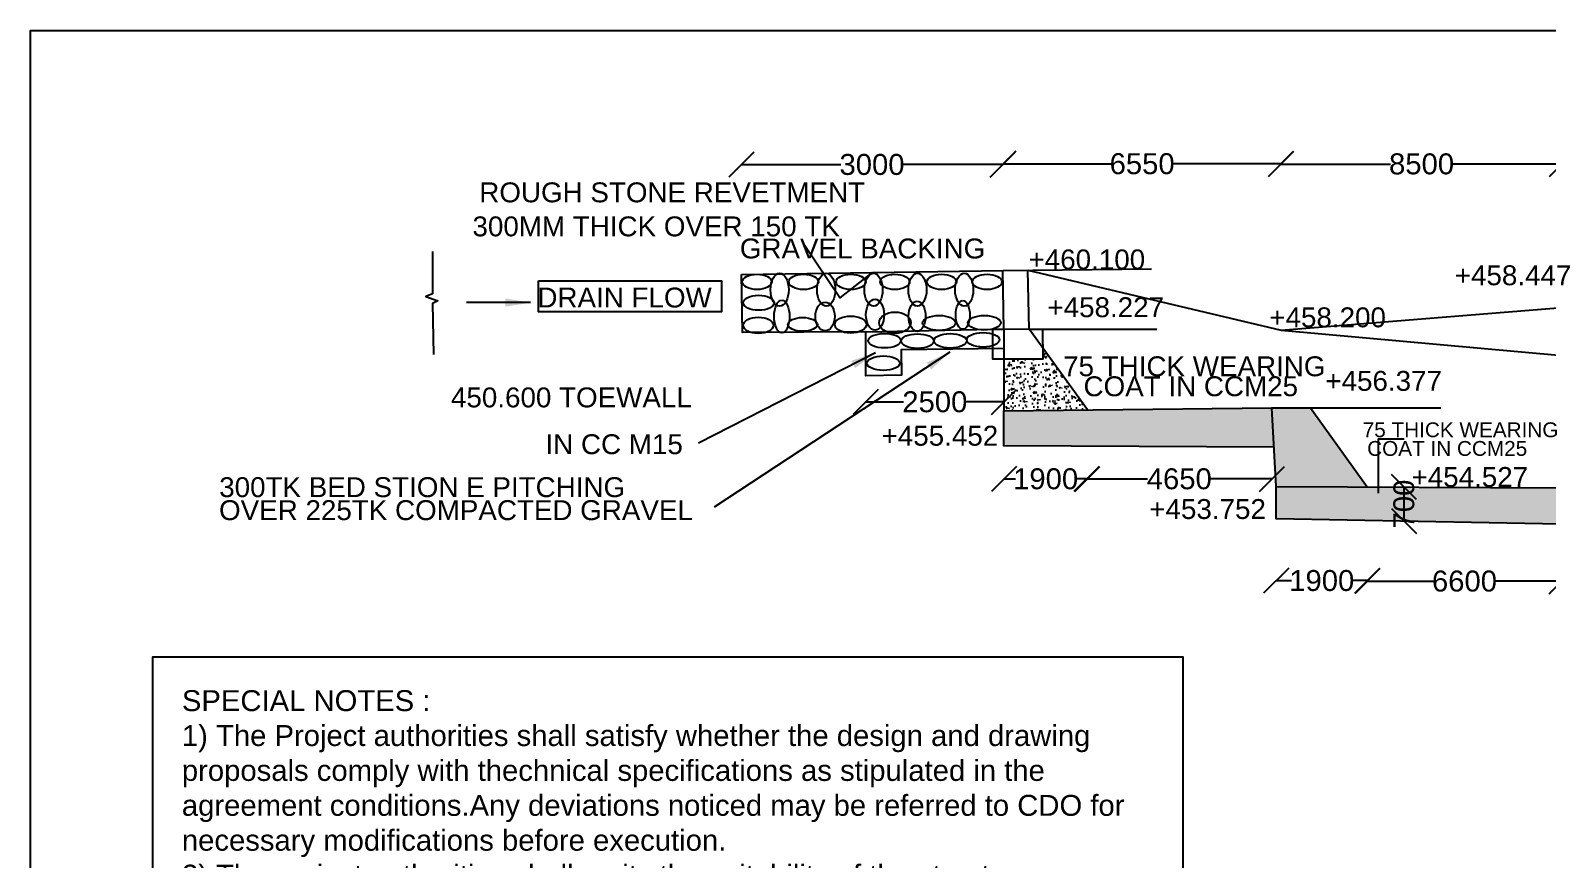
# Model space of a CAD drawing. Header units: millimetres. Extents: x 5124 to 3169670, y 2311 to 45686297.
# Drawn here: x 3005188 to 3041433, y 45666491 to 45686297 of the extents above; entities that cross this region are included whole.
import ezdxf

# ---------------------------------------------------------------- set-up
doc = ezdxf.new("R2010")
doc.units = ezdxf.units.MM
doc.header["$MEASUREMENT"] = 0
doc.layers.add('DIMENSION', color=7, linetype='Continuous')
doc.styles.get("Standard").update_dxf_attribs({"font": 'arial.ttf', "height": 500})
doc.dimstyles.get("Standard").update_dxf_attribs({"dimtxt": 500, "dimasz": 600, "dimexe": 0.18, "dimexo": 0.0625, "dimgap": 0.09, "dimtad": 0, "dimdec": 0, "dimzin": 0, "dimdsep": 46, "dimtxsty": 'Standard', "dimblk": 'OBLIQUE', "dimcen": 0.09, "dimse1": 1, "dimse2": 1, "dimadec": 0, "dimazin": 0, "dimtfac": 1, "dimtdec": 0, "dimtofl": 0, "dimtmove": 0, "dimatfit": 3, "dimfxl": 1, "dimtolj": 1, "dimtzin": 0, "dimarcsym": 0})
pattern_1 = [(50, (0, 0), (358.6300913, -31.3760675), [37.5, -412.5]), (355, (0, 0), (-69.3756668, 376.0960669), [30, -330]), (100.4514, (29.9, -2.6), (289.2546909, 344.719771), [31.870095, -350.571056]), (46.1842, (0, 100), (533.6205243, -82.759507), [56.25, -618.75]), (96.6356, (44.47, 93.1), (467.331353, 487.0589355), [47.805144, -525.8565]), (351.1842, (0, 100), (467.3309726, 487.0593005), [45, -495]), (21, (50, 75), (298.453526, -201.3094453), [37.5, -412.5]), (326, (50, 75), (121.657666, 362.5750225), [30, -330]), (71.4514, (74.87, 58.22), (420.1113143, 161.2652484), [31.870095, -350.571056]), (37.5, (0, 0), (6.07992766, 166.4469269), [0, -326, 0, -335, 0, -331.25]), (7.5, (0, 0), (131.5347687, 197.20585594), [0, -191, 0, -318.5, 0, -126.25]), (327.5, (-111.5, 0), (266.9112181, -11.27743587), [0, -125, 0, -390, 0, -517.5]), (317.5, (-161.5, 0), (291.5930847, 50.0524912), [0, -162.5, 0, -259, 0, -367.5])]

# ---------------------------------------------------------------- blocks, each defined once
blk = doc.blocks.new('_Oblique')
at = {"color": 0, "linetype": 'ByBlock', "lineweight": -2}
blk.add_line((-0.5, -0.5), (0.5, 0.5), dxfattribs=at)
blk = doc.blocks.new('*D119')
at = {"layer": 'Defpoints', "color": 0, "transparency": 16777216}
for p in [(3037125, 45675392), (3041766, 45675370), (3041766, 45673141)]:
    blk.add_point(p, dxfattribs=at)
at = {"layer": 'DIMENSION', "color": 0, "lineweight": -2, "transparency": 16777216}
for p, q in [((3037125, 45673141), (3038698, 45673141)), ((3041766, 45673141), (3040193, 45673141))]:
    blk.add_line(p, q, dxfattribs=at)
at = {"layer": 'DIMENSION', "color": 0, "lineweight": -2, "transparency": 16777216, "xscale": 600, "yscale": 600, "zscale": 600, "rotation": 180}
blk.add_blockref('_Oblique', (3037125, 45673141), dxfattribs=at)
at = {"layer": 'DIMENSION', "color": 0, "lineweight": -2, "transparency": 16777216, "xscale": 600, "yscale": 600, "zscale": 600}
blk.add_blockref('_Oblique', (3041766, 45673141), dxfattribs=at)
at = {"layer": 'DIMENSION', "color": 0, "transparency": 16777216, "insert": (3039446, 45673141), "char_height": 500, "attachment_point": 5}
blk.add_mtext('\\A1;6600', dxfattribs=at)
blk = doc.blocks.new('*D120')
at = {"layer": 'Defpoints', "color": 0, "transparency": 16777216}
for p in [(3034949, 45675402), (3037125, 45675392), (3034949, 45673154)]:
    blk.add_point(p, dxfattribs=at)
at = {"layer": 'DIMENSION', "color": 0, "lineweight": -2, "transparency": 16777216}
for p, q in [((3034949, 45673154), (3035315, 45673154)), ((3037125, 45673154), (3036760, 45673154))]:
    blk.add_line(p, q, dxfattribs=at)
at = {"layer": 'DIMENSION', "color": 0, "lineweight": -2, "transparency": 16777216, "xscale": 600, "yscale": 600, "zscale": 600, "rotation": 180}
blk.add_blockref('_Oblique', (3034949, 45673154), dxfattribs=at)
at = {"layer": 'DIMENSION', "color": 0, "lineweight": -2, "transparency": 16777216, "xscale": 600, "yscale": 600, "zscale": 600}
blk.add_blockref('_Oblique', (3037125, 45673154), dxfattribs=at)
at = {"layer": 'DIMENSION', "color": 0, "transparency": 16777216, "insert": (3036037, 45673154), "char_height": 500, "attachment_point": 5}
blk.add_mtext('\\A1;1900', dxfattribs=at)
blk = doc.blocks.new('*D121')
at = {"layer": 'Defpoints', "color": 0, "transparency": 16777216}
for p in [(3028444, 45677213), (3030438, 45677236), (3030438, 45675584)]:
    blk.add_point(p, dxfattribs=at)
at = {"layer": 'DIMENSION', "color": 0, "lineweight": -2, "transparency": 16777216}
for p, q in [((3028444, 45675584), (3028719, 45675584)), ((3030438, 45675584), (3030163, 45675584))]:
    blk.add_line(p, q, dxfattribs=at)
at = {"layer": 'DIMENSION', "color": 0, "lineweight": -2, "transparency": 16777216, "xscale": 600, "yscale": 600, "zscale": 600, "rotation": 180}
blk.add_blockref('_Oblique', (3028444, 45675584), dxfattribs=at)
at = {"layer": 'DIMENSION', "color": 0, "lineweight": -2, "transparency": 16777216, "xscale": 600, "yscale": 600, "zscale": 600}
blk.add_blockref('_Oblique', (3030438, 45675584), dxfattribs=at)
at = {"layer": 'DIMENSION', "color": 0, "transparency": 16777216, "insert": (3029441, 45675584), "char_height": 500, "attachment_point": 5}
blk.add_mtext('\\A1;1900', dxfattribs=at)
blk = doc.blocks.new('*D122')
at = {"layer": 'Defpoints', "color": 0, "transparency": 16777216}
for p in [(3030417, 45677236), (3034848, 45677285), (3034848, 45675584)]:
    blk.add_point(p, dxfattribs=at)
at = {"layer": 'DIMENSION', "color": 0, "lineweight": -2, "transparency": 16777216}
for p, q in [((3030417, 45675584), (3031877, 45675584)), ((3034848, 45675584), (3033388, 45675584))]:
    blk.add_line(p, q, dxfattribs=at)
at = {"layer": 'DIMENSION', "color": 0, "lineweight": -2, "transparency": 16777216, "xscale": 600, "yscale": 600, "zscale": 600, "rotation": 180}
blk.add_blockref('_Oblique', (3030417, 45675584), dxfattribs=at)
at = {"layer": 'DIMENSION', "color": 0, "lineweight": -2, "transparency": 16777216, "xscale": 600, "yscale": 600, "zscale": 600}
blk.add_blockref('_Oblique', (3034848, 45675584), dxfattribs=at)
at = {"layer": 'DIMENSION', "color": 0, "transparency": 16777216, "insert": (3032633, 45675584), "char_height": 500, "attachment_point": 5}
blk.add_mtext('\\A1;4650', dxfattribs=at)
blk = doc.blocks.new('*D123')
at = {"layer": 'Defpoints', "color": 0, "transparency": 16777216}
for p in [(3037758, 45675389), (3037550, 45674580), (3038000, 45674580)]:
    blk.add_point(p, dxfattribs=at)
at = {"layer": 'DIMENSION', "color": 0, "lineweight": -2, "transparency": 16777216}
blk.add_line((3038000, 45675389), (3038000, 45674580), dxfattribs=at)
at = {"layer": 'DIMENSION', "color": 0, "lineweight": -2, "transparency": 16777216, "xscale": 600, "yscale": 600, "zscale": 600}
for p, rotation in [((3038000, 45675389), 90), ((3038000, 45674580), 270)]:
    blk.add_blockref('_Oblique', p, dxfattribs=dict(at, rotation=rotation))
at = {"layer": 'DIMENSION', "color": 0, "transparency": 16777216, "insert": (3038000, 45674984), "char_height": 500, "attachment_point": 5, "rotation": 90}
blk.add_mtext('\\A1;700', dxfattribs=at)
blk = doc.blocks.new('*D124')
at = {"layer": 'Defpoints', "color": 0, "transparency": 16777216}
for p in [(3025144, 45678048), (3028445, 45678045), (3028445, 45677423)]:
    blk.add_point(p, dxfattribs=at)
at = {"layer": 'DIMENSION', "color": 0, "lineweight": -2, "transparency": 16777216}
for p, q in [((3025144, 45677423), (3026044, 45677423)), ((3028445, 45677423), (3027544, 45677423))]:
    blk.add_line(p, q, dxfattribs=at)
at = {"layer": 'DIMENSION', "color": 0, "lineweight": -2, "transparency": 16777216, "xscale": 600, "yscale": 600, "zscale": 600, "rotation": 180}
blk.add_blockref('_Oblique', (3025144, 45677423), dxfattribs=at)
at = {"layer": 'DIMENSION', "color": 0, "lineweight": -2, "transparency": 16777216, "xscale": 600, "yscale": 600, "zscale": 600}
blk.add_blockref('_Oblique', (3028445, 45677423), dxfattribs=at)
at = {"layer": 'DIMENSION', "color": 0, "transparency": 16777216, "insert": (3026794, 45677423), "char_height": 500, "attachment_point": 5}
blk.add_mtext('\\A1;2500', dxfattribs=at)
blk = doc.blocks.new('*D129')
at = {"layer": 'Defpoints', "color": 0, "transparency": 16777216}
for p in [(3028415, 45683091), (3022172, 45680464), (3028415, 45680594)]:
    blk.add_point(p, dxfattribs=at)
at = {"layer": 'DIMENSION', "color": 0, "lineweight": -2, "transparency": 16777216}
for p, q in [((3022172, 45683091), (3024548, 45683091)), ((3028415, 45683091), (3026040, 45683091))]:
    blk.add_line(p, q, dxfattribs=at)
at = {"layer": 'DIMENSION', "color": 0, "lineweight": -2, "transparency": 16777216, "xscale": 600, "yscale": 600, "zscale": 600, "rotation": 180}
blk.add_blockref('_Oblique', (3022172, 45683091), dxfattribs=at)
at = {"layer": 'DIMENSION', "color": 0, "lineweight": -2, "transparency": 16777216, "xscale": 600, "yscale": 600, "zscale": 600}
blk.add_blockref('_Oblique', (3028415, 45683091), dxfattribs=at)
at = {"layer": 'DIMENSION', "color": 0, "transparency": 16777216, "insert": (3025294, 45683091), "char_height": 500, "attachment_point": 5}
blk.add_mtext('\\A1;3000', dxfattribs=at)
blk = doc.blocks.new('*D130')
at = {"layer": 'Defpoints', "color": 0, "transparency": 16777216}
for p in [(3035064, 45683109), (3028428, 45680559), (3035064, 45679136)]:
    blk.add_point(p, dxfattribs=at)
at = {"layer": 'DIMENSION', "color": 0, "lineweight": -2, "transparency": 16777216}
for p, q in [((3028428, 45683109), (3030999, 45683109)), ((3035064, 45683109), (3032493, 45683109))]:
    blk.add_line(p, q, dxfattribs=at)
at = {"layer": 'DIMENSION', "color": 0, "lineweight": -2, "transparency": 16777216, "xscale": 600, "yscale": 600, "zscale": 600, "rotation": 180}
blk.add_blockref('_Oblique', (3028428, 45683109), dxfattribs=at)
at = {"layer": 'DIMENSION', "color": 0, "lineweight": -2, "transparency": 16777216, "xscale": 600, "yscale": 600, "zscale": 600}
blk.add_blockref('_Oblique', (3035064, 45683109), dxfattribs=at)
at = {"layer": 'DIMENSION', "color": 0, "transparency": 16777216, "insert": (3031746, 45683109), "char_height": 500, "attachment_point": 5}
blk.add_mtext('\\A1;6550', dxfattribs=at)
blk = doc.blocks.new('*D131')
at = {"layer": 'Defpoints', "color": 0, "transparency": 16777216}
for p in [(3041779, 45683105), (3041779, 45679677), (3035064, 45679136)]:
    blk.add_point(p, dxfattribs=at)
at = {"layer": 'DIMENSION', "color": 0, "lineweight": -2, "transparency": 16777216}
for p, q in [((3035064, 45683105), (3037675, 45683105)), ((3041779, 45683105), (3039168, 45683105))]:
    blk.add_line(p, q, dxfattribs=at)
at = {"layer": 'DIMENSION', "color": 0, "lineweight": -2, "transparency": 16777216, "xscale": 600, "yscale": 600, "zscale": 600, "rotation": 180}
blk.add_blockref('_Oblique', (3035064, 45683105), dxfattribs=at)
at = {"layer": 'DIMENSION', "color": 0, "lineweight": -2, "transparency": 16777216, "xscale": 600, "yscale": 600, "zscale": 600}
blk.add_blockref('_Oblique', (3041779, 45683105), dxfattribs=at)
at = {"layer": 'DIMENSION', "color": 0, "transparency": 16777216, "insert": (3038421, 45683105), "char_height": 500, "attachment_point": 5}
blk.add_mtext('\\A1;8500', dxfattribs=at)

msp = doc.modelspace()

# ---------------------------------------------------------------- hatches: boundary and pattern name
at = {"layer": 'DIMENSION'}
h = msp.add_hatch(dxfattribs=at)
h.set_pattern_fill('AR-CONC', color=256, scale=50, style=0)
h.set_pattern_definition(pattern_1)
h.paths.add_polyline_path([(3029370.9, 45678710.6), (3029374.8, 45678440.2), (3028444.9, 45678440.2), (3028443.9, 45677213.5), (3030437.8, 45677235.8)])
h = msp.add_hatch(dxfattribs=at)
h.set_pattern_fill('AR-CONC', color=256, scale=50, style=0)
h.set_pattern_definition(pattern_1)
h.paths.add_polyline_path([(3034848, 45677285.1), (3028443.9, 45677213.5), (3028443.9, 45676376.5), (3034898.6, 45676343.6)])
h.paths.add_polyline_path([(3035765.5, 45677285.1), (3034848, 45677285.1), (3034949.3, 45675402.1), (3037125.3, 45675391.7)])
h.paths.add_polyline_path([(3041767.9, 45675369.5), (3034949.3, 45675402.1), (3034949.3, 45674627.4), (3041735.3, 45674504.2)])
h.paths.add_polyline_path([(3100117.5, 45675118.8), (3100117.5, 45675475.5), (3100089.4, 45675475.7), (3041767.9, 45675369.5), (3041751.6, 45674936.9)])
h.paths.add_polyline_path([(3100117.5, 45677213.3), (3041770.9, 45677058.1), (3041769.4, 45676559.5), (3100117.5, 45676754)])
h.paths.add_polyline_path([(3109524.8, 45674963.7), (3109822.7, 45674963.7), (3109920.8, 45675422.9), (3100117.5, 45675475.5), (3100117.5, 45675118.8), (3100117.5, 45674662.4), (3109524.8, 45674580.4)])
h.paths.add_polyline_path([(3100955, 45674385), (3100955, 45675738.7), (3101715.6, 45675738.7), (3101715.6, 45674385)], flags=9)
h.paths.add_polyline_path([(3107101.8, 45673946.8), (3110289.9, 45673946.8), (3110289.9, 45674712.7), (3107101.8, 45674712.7)], flags=9)

# ---------------------------------------------------------------- linework, layer by layer
at = {"layer": 'Defpoints'}
for points in [[(3014798.1, 45681017.1), (3014798.1, 45680007.7), (3014635.7, 45679940.2), (3014922, 45679836.4), (3014795, 45679776.4), (3014817.8, 45678554.9)], [(3025300.3, 45680511.7), (3024521.5, 45679906.7), (3023675.3, 45681174.5)], [(3022172.4, 45680464), (3028428.2, 45680559.4), (3031966.1, 45680602.6)], [(3025130.3, 45679099.6), (3025130.3, 45679099.6), (3022199.6, 45679082.1), (3022172.4, 45680464)], [(3029044.6, 45679161.7), (3028445.4, 45679149.2), (3028416.1, 45680559.2)], [(3029015.4, 45680566.6), (3035063.6, 45679135.7), (3041781.9, 45678532.2), (3045146.5, 45678532.2)], [(3029044.6, 45679161.7), (3029015.4, 45680566.6)], [(3035063.6, 45679135.7), (3041779, 45679677.4), (3042221, 45679810), (3042997.9, 45677061.4), (3042705.1, 45677060.6), (3042330.4, 45678532.2), (3042334.3, 45677059.6)], [(3028445.1, 45678697.9), (3028445.1, 45678697.9), (3025990, 45678667), (3025997.7, 45678058.7), (3025143.5, 45678047.9), (3025143.5, 45679099.9), (3028177.7, 45679161.7)], [(3029364.5, 45679161.7), (3029374.8, 45678440.2), (3028177.7, 45678440.2), (3028177.7, 45679161.7), (3028445.4, 45679161.5)], [(3028445.4, 45679149.2), (3028443.9, 45677213.5)], [(3030437.8, 45677235.8), (3029044.6, 45679161.7), (3032099.1, 45679161.7)], [(3034898.6, 45676343.6), (3028443.9, 45676376.5), (3028443.9, 45677213.5), (3034848, 45677285.1)], [(3034949.3, 45675402.1), (3034848, 45677285.1), (3038878.3, 45677285.1)], [(3035765.5, 45677285.1), (3037125.3, 45675391.7)], [(3041767.9, 45675369.5), (3041735.3, 45674504.2), (3034949.3, 45674627.4), (3034949.3, 45675402.1), (3041767.9, 45675369.5)]]:
    msp.add_lwpolyline(points, dxfattribs=at)
msp.add_lwpolyline([(3032719.9, 45659360.8), (3008114.5, 45659360.8), (3008114.5, 45671336.1), (3032719.9, 45671336.1)], close=True, dxfattribs=at)
at = {"layer": 'DIMENSION'}
for points in [[(3169513.7, 45570797.3), (3005188.4, 45570797.3), (3005188.4, 45686297.1), (3169513.7, 45686297.1)], [(3017327.2, 45680318.8), (3021695.8, 45680318.8), (3021695.8, 45679575.1), (3017327.2, 45679575.1)]]:
    msp.add_lwpolyline(points, close=True, dxfattribs=at)
msp.add_lwpolyline([(3037393.4, 45675243.6), (3037393.4, 45676539.5), (3038002.8, 45676539.5)], dxfattribs=at)
for centre, major_axis, ratio in [((3022546.6, 45680289.3), (-353.1, 0), 0.5142585), ((3023086.3, 45680102.9), (0, 393.1), 0.5512597), ((3023659.2, 45680289.3), (-353.1, 0), 0.5142585), ((3024198.9, 45680102.9), (0, 393.1), 0.5512597), ((3024790, 45680289.3), (-353.1, 0), 0.5142585), ((3025329.6, 45680102.9), (0, 393.1), 0.5512597), ((3025839.3, 45680289.3), (-353.1, 0), 0.5142585), ((3026379, 45680102.9), (0, 393.1), 0.5512597), ((3026956.4, 45680289.3), (-353.1, 0), 0.5142585), ((3027496, 45680102.9), (0, 393.1), 0.5512597), ((3028041.9, 45680289.3), (-353.1, 0), 0.5142585), ((3022587.2, 45679790.8), (-367.9, 0), 0.488117), ((3023139.1, 45679462.6), (0, 389.5), 0.4718855), ((3024172.6, 45679464.8), (0, 343.5), 0.6688157), ((3025366.4, 45679503.8), (0, 369.8), 0.5858085), ((3026371.7, 45679469.5), (0, 361), 0.5636171), ((3027462.2, 45679500.1), (0, 343.5), 0.490395), ((3022578.5, 45679252.5), (-359.1, 0), 0.5366566), ((3023636.2, 45679274.4), (-352.6, 0), 0.4657465), ((3024781.8, 45679269.7), (-378.8, 0), 0.5375698), ((3025841, 45679313.7), (-376.7, 0), 0.6743868), ((3026895.1, 45679309.7), (-392, 0), 0.4525636), ((3027976.8, 45679314.1), (-392, 0), 0.4413323), ((3025592.5, 45678885.5), (-392, 0), 0.4413323), ((3026380, 45678875.2), (-392, 0), 0.4413323), ((3027162.8, 45678882.2), (-392, 0), 0.4413323), ((3027946.9, 45678906.3), (-392, 0), 0.4413323), ((3025565.7, 45678347.5), (-392, 0), 0.4413323)]:
    msp.add_ellipse(centre, major_axis=major_axis, ratio=ratio, dxfattribs=at)

# ---------------------------------------------------------------- texts
at = {"layer": 'Defpoints'}
for s, height, p in [('ROUGH STONE REVETMENT', 475, (3015912.4, 45682190.5)), ('300MM THICK OVER 150 TK', 475, (3015749.7, 45681377.8)), ('GRAVEL BACKING', 475, (3022136.1, 45680849.5)), ('+460.100', 475, (3029032.3, 45680589)), ('+458.447', 475, (3039214.4, 45680209.4)), ('DRAIN FLOW', 475, (3017300.7, 45679678.5)), ('+458.227', 475, (3029483.5, 45679447.2)), ('+458.200', 475, (3034784.1, 45679205.3)), ('75 THICK WEARING', 475, (3029858.8, 45678036.2)), ('COAT IN CCM25', 475, (3030346.2, 45677559)), ('+456.377', 475, (3036122.5, 45677688.3)), ('450.600 TOEWALL', 475, (3015236, 45677292.9)), ('+455.452', 475, (3025522.6, 45676377.4)), ('75 THICK WEARING', 354.412, (3037014.6, 45676580.2)), ('IN CC M15', 475, (3017493.6, 45676175.4)), ('COAT IN CCM25', 354.412, (3037121.4, 45676134.7)), ('+454.527', 475, (3038181, 45675392.2)), ('300TK BED STION E PITCHING', 475, (3009699.8, 45675149.2)), ('OVER 225TK COMPACTED GRAVEL', 475, (3009695.8, 45674600.3)), ('+453.752', 475, (3031916.9, 45674627.4))]:
    msp.add_text(s, height=height, dxfattribs=at).set_placement(p)
at = {"layer": 'DIMENSION', "insert": (3008808, 45670538.5), "char_height": 500, "width": 23224.561, "attachment_point": 1}
msp.add_mtext('SPECIAL NOTES :\\P1) The Project authorities shall satisfy whether the design and drawing proposals comply with thechnical specifications as stipulated in the agreement conditions.Any deviations noticed may be referred to CDO for necessary modifications before execution.\\P2) The project authorities shall verity the suitability of the structure as per hydraulic particulars and satisfy themeselves about the suitability of the structures .\\P3) The field authorities shall ensure the safe bearing capacity of soil at foundation level before execution of work by conducting plate load test.', dxfattribs=at)

# ---------------------------------------------------------------- dimensions: what is measured, and where the dimension line sits
at = {"layer": 'DIMENSION'}
for base, p1, p2, text, picture, middle in [((3028415.4, 45683090.8), (3022172.4, 45680464), (3028415.4, 45680593.9), '3000', '*D129', (3025293.9, 45683090.8)), ((3035063.6, 45683109), (3028428.2, 45680559.4), (3035063.6, 45679135.7), '6550', '*D130', (3031745.9, 45683109)), ((3041779, 45683105.2), (3035063.6, 45679135.7), (3041779, 45679677.4), '8500', '*D131', (3038421.3, 45683105.2)), ((3028444.6, 45677423.3), (3025143.5, 45678047.9), (3028444.6, 45678045.3), '2500', '*D124', (3026794.1, 45677423.3)), ((3030437.8, 45675583.7), (3028443.9, 45677213.5), (3030437.8, 45677235.8), '1900', '*D121', (3029440.8, 45675583.7)), ((3034848, 45675583.7), (3030417.1, 45677235.6), (3034848, 45677285.1), '4650', '*D122', (3032632.6, 45675583.7)), ((3034949.3, 45673154.3), (3037125.3, 45675391.7), (3034949.3, 45675402.1), '1900', '*D120', (3036037.3, 45673154.3)), ((3041765.7, 45673141.1), (3037125.3, 45675391.7), (3041765.7, 45675369.5), '6600', '*D119', (3039445.5, 45673141.1))]:
    dim = msp.add_linear_dim(base=base, p1=p1, p2=p2, text=text, dimstyle='Standard', dxfattribs=at)
    dim.commit()
    dim.dimension.update_dxf_attribs({"geometry": picture, "text_midpoint": middle})
dim = msp.add_linear_dim(base=(3037999.6, 45674580.2), p1=(3037758.4, 45675388.7), p2=(3037550.3, 45674580.2), angle=90, text='700', dimstyle='Standard', dxfattribs=at)
dim.commit()
dim.dimension.update_dxf_attribs({"geometry": '*D123', "text_midpoint": (3037999.6, 45674984.4), "dimtype": 160})

# ---------------------------------------------------------------- leaders
for points in [[(3017136.7, 45679795.4), (3015605.2, 45679795.4)], [(3025378.5, 45678591.3), (3021146.8, 45676439.4)], [(3027154.3, 45678610.1), (3021524.6, 45674910.5)]]:
    msp.add_leader(points, dimstyle='Standard', override={"dimgap": 0.09, "dimtad": 0}, dxfattribs=at)

doc.saveas('drawing.dxf')
